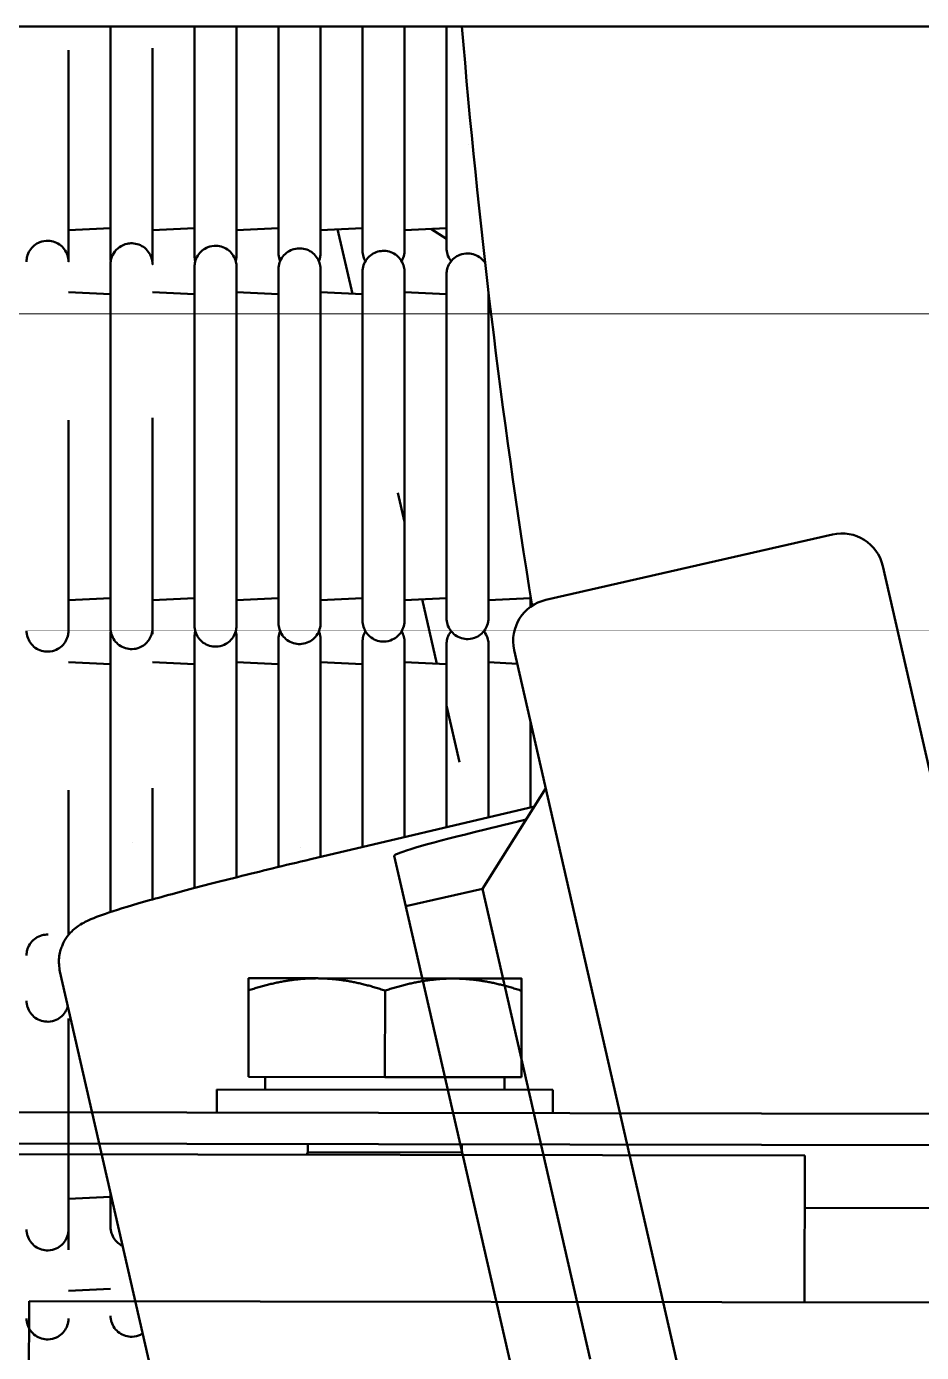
# Model space of a CAD drawing. Extents: x -3873 to 164127, y 7129 to 96529.
# Drawn here: x 50507.2 to 50549.8, y 61193.1 to 61256.3 of the extents above; entities that cross this region are included whole.
import ezdxf

# ---------------------------------------------------------------- set-up
doc = ezdxf.new("R2010")
doc.units = 0
doc.layers.get('0').update_dxf_attribs({"linetype": 'CONTINUOUS'})
doc.layers.add('LAYOUT Kromeka', color=1, linetype='CONTINUOUS', lineweight=5)
doc.layers.add('Visible (ISO)', color=7, linetype='CONTINUOUS', lineweight=50)

# ---------------------------------------------------------------- blocks, each defined once
blk = doc.blocks.new('KD43-180-CCW Feet Cutter & Unloader')
at = {"layer": 'Visible (ISO)', "color": 1}
for p, q in [((1507.161, 943.102), (1517.073, 899.72)), ((1499.525, 895.711), (1489.613, 939.093)), ((1538.706, 915.03), (1533.297, 938.707)), ((1516.891, 935.312), (1522.454, 910.963)), ((1513.455, 933.513), (1518.578, 911.091)), ((1536.299, 930.156), (1538.299, 930.253)), ((1538.299, 925.869), (1538.299, 928.293)), ((1536.299, 927.202), (1536.299, 925.566)), ((1538.299, 917.275), (1538.299, 927.322)), ((1536.299, 925.771), (1538.299, 925.869)), ((1538.299, 906.389), (1538.299, 913.292)), ((1518.578, 911.091), (1522.234, 911.926)), ((1536.299, 912.199), (1536.299, 904.303)), ((1534.299, 906.29), (1534.299, 911.597)), ((1518.578, 911.091), (1515.569, 906.301)), ((1522.785, 909.516), (1522.454, 910.963)), ((1530.299, 899.084), (1530.299, 910.541)), ((1532.299, 911.055), (1532.299, 904.267)), ((1528.299, 910.048), (1528.299, 907.703)), ((1526.767, 909.682), (1516.113, 907.166)), ((1526.299, 908.828), (1526.299, 909.572)), ((1526.299, 908.828), (1526.299, 906.435)), ((1527.259, 909.103), (1527.259, 909.103)), ((1535.259, 908.863), (1535.259, 908.863)), ((1516.505, 907.79), (1518.975, 908.395)), ((1518.299, 907.682), (1518.299, 904.648)), ((1528.299, 907.703), (1528.299, 907.56)), ((1528.299, 907.56), (1528.299, 899.204)), ((1526.299, 899.204), (1526.299, 906.435)), ((1522.299, 899.324), (1522.299, 905.502)), ((1524.299, 906.083), (1524.299, 899.324)), ((1520.299, 902.362), (1519.684, 905.055)), ((1516.299, 904.409), (1516.299, 903.107)), ((1518.299, 899.444), (1518.299, 904.648)), ((1532.299, 904.267), (1532.299, 899.084)), ((1536.299, 904.303), (1536.299, 898.964)), ((1528.299, 901.753), (1528.299, 900.35)), ((1516.926, 900.363), (1518.299, 900.296)), ((1520.299, 900.394), (1522.299, 900.296)), ((1521.457, 897.296), (1520.754, 900.372)), ((1524.299, 900.394), (1526.299, 900.296)), ((1528.299, 900.394), (1530.299, 900.296)), ((1532.299, 900.394), (1534.299, 900.296)), ((1536.299, 900.394), (1538.299, 900.296)), ((1530.299, 893.608), (1530.299, 898.55)), ((1532.299, 898.55), (1532.299, 886.63)), ((1534.299, 888.653), (1534.299, 898.67)), ((1536.299, 898.67), (1536.299, 886.665)), ((1538.299, 888.751), (1538.299, 898.79)), ((1518.299, 892.978), (1518.299, 898.19)), ((1520.299, 898.19), (1520.299, 892.417)), ((1522.299, 892.124), (1522.299, 898.31)), ((1524.299, 898.31), (1524.299, 891.543)), ((1526.299, 891.19), (1526.299, 898.43)), ((1528.299, 898.43), (1528.299, 890.065)), ((1515.569, 897.325), (1501.92, 894.207)), ((1516.299, 897.657), (1516.299, 897.138)), ((1516.299, 897.24), (1518.299, 897.337)), ((1520.299, 897.24), (1522.299, 897.337)), ((1524.299, 897.24), (1526.299, 897.337)), ((1528.299, 897.24), (1530.299, 897.337)), ((1532.299, 897.24), (1534.299, 897.337)), ((1536.299, 897.24), (1538.299, 897.337)), ((1522.617, 892.216), (1522.299, 893.609)), ((1530.299, 881.45), (1530.299, 893.608)), ((1518.299, 892.978), (1518.299, 887.011)), ((1522.299, 892.124), (1522.299, 892.623)), ((1526.299, 891.19), (1526.299, 888.798)), ((1528.299, 890.065), (1528.299, 889.922)), ((1528.299, 889.922), (1528.299, 881.57)), ((1524.299, 888.445), (1524.299, 881.69)), ((1526.299, 881.57), (1526.299, 888.798)), ((1522.299, 881.69), (1522.299, 887.864)), ((1518.299, 882.647), (1518.299, 887.011)), ((1532.299, 886.63), (1532.299, 881.45)), ((1536.299, 886.665), (1536.299, 881.33)), ((1528.299, 884.115), (1528.299, 882.715)), ((1520.299, 882.76), (1522.299, 882.663)), ((1524.299, 882.76), (1526.299, 882.663)), ((1525.485, 879.664), (1524.783, 882.737)), ((1528.299, 882.76), (1530.299, 882.663)), ((1532.299, 882.76), (1534.299, 882.663)), ((1536.299, 882.76), (1538.299, 882.663)), ((1518.297, 882.663), (1518.299, 882.663)), ((1530.299, 875.98), (1530.299, 880.916)), ((1532.299, 880.916), (1532.299, 870)), ((1534.299, 871.025), (1534.299, 881.036)), ((1536.299, 881.036), (1536.299, 870)), ((1538.299, 871.124), (1538.299, 881.156)), ((1520.299, 880.556), (1520.299, 874.789)), ((1522.299, 874.496), (1522.299, 880.676)), ((1524.299, 880.676), (1524.299, 873.915)), ((1526.299, 873.563), (1526.299, 880.796)), ((1528.299, 880.796), (1528.299, 872.438)), ((1520.299, 880.114), (1521.05, 879.643)), ((1520.299, 879.606), (1522.299, 879.704)), ((1524.299, 879.606), (1526.299, 879.704)), ((1528.299, 879.606), (1530.299, 879.704)), ((1532.299, 879.606), (1534.299, 879.704)), ((1536.299, 879.606), (1538.299, 879.704)), ((1530.299, 870), (1530.299, 875.98)), ((1519.262, 875.607), (1519.262, 875.607)), ((1522.299, 874.496), (1522.299, 874.995)), ((1526.299, 873.563), (1526.299, 871.17)), ((1528.299, 872.438), (1528.299, 872.295)), ((1528.299, 872.295), (1528.299, 870)), ((1524.299, 870.818), (1524.299, 870)), ((1526.299, 870), (1526.299, 871.17)), ((1522.299, 870), (1522.299, 870.237)), ((1185.799, 870), (1645.799, 870))]:
    blk.add_line(p, q, dxfattribs=at)
for centre, radius, start, end in [((1515.123, 899.275), 2, 282.87, 12.87), ((1155.799, 840), 365, 4.71456, 9.08058), ((1501.475, 896.156), 2, 192.87, 282.87)]:
    blk.add_arc(centre, radius, start, end, dxfattribs=at)
blk.add_ellipse((1516.935, 908.179), major_axis=(5.849, 1.336), ratio=0.043247, start_param=5.058743, end_param=6.283185, dxfattribs=at)
for points, knots in [([(1534.765, 932.282), (1534.802, 932.305), (1534.84, 932.326), (1535.001, 932.4), (1535.135, 932.432), (1535.268, 932.436)], [0.10033154, 0.10033154, 0.10033154, 0.10033154, 0.11342721, 0.11342721, 0.15325365, 0.15325365, 0.15325365, 0.15325365]), ([(1535.268, 932.436), (1535.375, 932.439), (1535.485, 932.425), (1535.692, 932.362), (1535.792, 932.313), (1535.968, 932.187), (1536.047, 932.109), (1536.174, 931.933), (1536.223, 931.833), (1536.271, 931.679), (1536.282, 931.626), (1536.293, 931.546), (1536.296, 931.519), (1536.298, 931.482), (1536.298, 931.471), (1536.299, 931.454), (1536.299, 931.446), (1536.299, 931.438), (1536.299, 931.438), (1536.299, 931.437), (1536.299, 931.437), (1536.299, 931.437), (1536.299, 931.437), (1536.299, 931.437)], [0, 0, 0, 0, 0.032341, 0.032341, 0.0648512, 0.0648512, 0.0973559, 0.0973559, 0.1298619, 0.1298619, 0.1459579, 0.1459579, 0.1540937, 0.1540937, 0.1571426, 0.1571426, 0.1594291, 0.1594291, 0.1595363, 0.1595363, 0.1595862, 0.1595862, 0.1596112, 0.1596112, 0.1596112, 0.1596112]), ([(1538.299, 931.562), (1538.299, 931.565), (1538.299, 931.568), (1538.299, 931.577), (1538.299, 931.584), (1538.301, 931.642), (1538.307, 931.695), (1538.336, 931.85), (1538.372, 931.951), (1538.474, 932.136), (1538.54, 932.221), (1538.695, 932.365), (1538.784, 932.425), (1539.001, 932.525), (1539.135, 932.557), (1539.268, 932.561)], [0, 0, 0, 0, 0.0008806, 0.0008806, 0.0028339, 0.0028339, 0.0185051, 0.0185051, 0.0501379, 0.0501379, 0.0817706, 0.0817706, 0.1134032, 0.1134032, 0.1532283, 0.1532283, 0.1532283, 0.1532283]), ([(1539.268, 932.561), (1539.375, 932.565), (1539.485, 932.55), (1539.692, 932.488), (1539.792, 932.439), (1539.968, 932.313), (1540.047, 932.234), (1540.174, 932.059), (1540.223, 931.959), (1540.269, 931.808), (1540.28, 931.76), (1540.295, 931.662), (1540.299, 931.612), (1540.299, 931.562)], [0, 0, 0, 0, 0.0323408, 0.0323408, 0.0648508, 0.0648508, 0.0973554, 0.0973554, 0.1298615, 0.1298615, 0.1445699, 0.1445699, 0.1596124, 0.1596124, 0.1596124, 0.1596124]), ([(1538.299, 927.322), (1538.299, 927.383), (1538.305, 927.446), (1538.336, 927.611), (1538.373, 927.713), (1538.475, 927.897), (1538.541, 927.982), (1538.696, 928.126), (1538.785, 928.186), (1539.002, 928.286), (1539.136, 928.317), (1539.269, 928.321)], [0, 0, 0, 0, 0.0186562, 0.0186562, 0.0502889, 0.0502889, 0.0819215, 0.0819215, 0.1135542, 0.1135542, 0.1533838, 0.1533838, 0.1533838, 0.1533838]), ([(1539.269, 928.321), (1539.377, 928.324), (1539.486, 928.31), (1539.693, 928.247), (1539.793, 928.198), (1539.969, 928.072), (1540.048, 927.993), (1540.174, 927.817), (1540.224, 927.717), (1540.271, 927.562), (1540.283, 927.51), (1540.294, 927.43), (1540.296, 927.403), (1540.298, 927.365), (1540.299, 927.355), (1540.299, 927.337), (1540.299, 927.33), (1540.299, 927.322), (1540.299, 927.322), (1540.299, 927.322), (1540.299, 927.322), (1540.299, 927.322)], [0, 0, 0, 0, 0.0323423, 0.0323423, 0.0648535, 0.0648535, 0.0973587, 0.0973587, 0.129864, 0.129864, 0.1459592, 0.1459592, 0.1540945, 0.1540945, 0.1571432, 0.1571432, 0.1594295, 0.1594295, 0.1594563, 0.1594563, 0.1594813, 0.1594813, 0.1594813, 0.1594813]), ([(1535.718, 928.11), (1535.775, 928.083), (1535.83, 928.051), (1535.969, 927.952), (1536.048, 927.873), (1536.174, 927.697), (1536.224, 927.597), (1536.271, 927.442), (1536.283, 927.39), (1536.294, 927.31), (1536.296, 927.282), (1536.298, 927.245), (1536.299, 927.235), (1536.299, 927.217), (1536.299, 927.21), (1536.299, 927.202), (1536.299, 927.202), (1536.299, 927.202), (1536.299, 927.202), (1536.299, 927.202)], [0.0460232, 0.0460232, 0.0460232, 0.0460232, 0.0648539, 0.0648539, 0.0973591, 0.0973591, 0.1298644, 0.1298644, 0.1459594, 0.1459594, 0.1540946, 0.1540946, 0.1571432, 0.1571432, 0.1594296, 0.1594296, 0.1594564, 0.1594564, 0.1594813, 0.1594813, 0.1594813, 0.1594813]), ([(1538.331, 916.673), (1538.352, 916.755), (1538.383, 916.834), (1538.475, 916.999), (1538.541, 917.084), (1538.696, 917.228), (1538.785, 917.288), (1539.002, 917.387), (1539.136, 917.419), (1539.269, 917.423)], [0.0252212, 0.0252212, 0.0252212, 0.0252212, 0.0502889, 0.0502889, 0.0819215, 0.0819215, 0.1135542, 0.1135542, 0.1533838, 0.1533838, 0.1533838, 0.1533838]), ([(1539.269, 917.423), (1539.377, 917.426), (1539.486, 917.412), (1539.693, 917.349), (1539.793, 917.3), (1539.969, 917.173), (1540.048, 917.095), (1540.174, 916.919), (1540.224, 916.819), (1540.271, 916.664), (1540.283, 916.611), (1540.294, 916.531), (1540.296, 916.504), (1540.298, 916.467), (1540.299, 916.457), (1540.299, 916.439), (1540.299, 916.432), (1540.299, 916.424), (1540.299, 916.424), (1540.299, 916.424), (1540.299, 916.424), (1540.299, 916.423)], [0, 0, 0, 0, 0.0323423, 0.0323423, 0.0648535, 0.0648535, 0.0973587, 0.0973587, 0.129864, 0.129864, 0.1459592, 0.1459592, 0.1540945, 0.1540945, 0.1571432, 0.1571432, 0.1594295, 0.1594295, 0.1594563, 0.1594563, 0.1594813, 0.1594813, 0.1594813, 0.1594813]), ([(1538.706, 915.03), (1538.756, 914.812), (1538.767, 914.586), (1538.726, 914.163), (1538.671, 913.972), (1538.53, 913.622), (1538.44, 913.481), (1538.257, 913.231), (1538.167, 913.14), (1537.985, 912.971), (1537.901, 912.91), (1537.696, 912.769), (1537.597, 912.716), (1537.134, 912.48), (1536.818, 912.372), (1535.859, 912.052), (1535.216, 911.857), (1533.677, 911.421), (1532.784, 911.18), (1530.81, 910.667), (1529.729, 910.396), (1527.999, 909.975), (1527.387, 909.829), (1526.767, 909.682)], [-1.570796, -1.570796, -1.570796, -1.570796, -1.556434, -1.556434, -1.540645, -1.540645, -1.520855, -1.520855, -1.495806, -1.495806, -1.462189, -1.462189, -1.400907, -1.400907, -1.157078, -1.157078, -0.876231, -0.876231, -0.595385, -0.595385, -0.314539, -0.314539, -0.166564, -0.166564, -0.166564, -0.166564]), ([(1540.299, 914.27), (1540.299, 914.243), (1540.298, 914.217), (1540.289, 914.11), (1540.273, 914.03), (1540.213, 913.85), (1540.161, 913.751), (1540.029, 913.578), (1539.948, 913.502), (1539.768, 913.38), (1539.667, 913.334), (1539.467, 913.279), (1539.367, 913.267), (1539.268, 913.271)], [0, 0, 0, 0, 0.0079932, 0.0079932, 0.0321193, 0.0321193, 0.064891, 0.064891, 0.0973886, 0.0973886, 0.1298948, 0.1298948, 0.1596073, 0.1596073, 0.1596073, 0.1596073]), ([(1522.299, 905.502), (1522.299, 905.884), (1522.299, 906.275), (1522.299, 906.806), (1522.299, 906.943), (1522.299, 907.263), (1522.299, 907.447), (1522.299, 907.815), (1522.299, 907.999), (1522.299, 908.318), (1522.299, 908.454), (1522.299, 908.602), (1522.299, 908.615), (1522.299, 908.627)], [0, 0, 0, 0, 0.1198062, 0.1198062, 0.1608867, 0.1608867, 0.2161576, 0.2161576, 0.2712804, 0.2712804, 0.3122466, 0.3122466, 0.3160519, 0.3160519, 0.3160519, 0.3160519]), ([(1524.299, 906.083), (1524.299, 906.27), (1524.299, 906.46), (1524.299, 906.845), (1524.299, 907.04), (1524.299, 907.368), (1524.299, 907.499), (1524.299, 907.763), (1524.299, 907.895), (1524.299, 908.223), (1524.299, 908.418), (1524.299, 908.776), (1524.299, 908.938), (1524.299, 909.099)], [-0.3121889, -0.3121889, -0.3121889, -0.3121889, -0.2545262, -0.2545262, -0.1956662, -0.1956662, -0.1560944, -0.1560944, -0.1165096, -0.1165096, -0.0576397, -0.0576397, -0.0082525, -0.0082525, -0.0082525, -0.0082525]), ([(1520.299, 905.209), (1520.299, 905.639), (1520.299, 906.083), (1520.299, 906.689), (1520.299, 906.844), (1520.299, 907.21), (1520.299, 907.42), (1520.299, 907.806), (1520.299, 907.981), (1520.299, 908.155)], [-0.4942934, -0.4942934, -0.4942934, -0.4942934, -0.3573003, -0.3573003, -0.3104144, -0.3104144, -0.2471486, -0.2471486, -0.1947494, -0.1947494, -0.1947494, -0.1947494]), ([(1516.299, 904.409), (1516.299, 904.621), (1516.299, 904.838), (1516.299, 905.284), (1516.299, 905.512), (1516.299, 906.22), (1516.299, 906.707), (1516.299, 907.203), (1516.299, 907.206), (1516.299, 907.21)], [-0.6682122, -0.6682122, -0.6682122, -0.6682122, -0.5972234, -0.5972234, -0.5252138, -0.5252138, -0.3773609, -0.3773609, -0.376243, -0.376243, -0.376243, -0.376243]), ([(1520.299, 905.209), (1520.299, 904.814), (1520.299, 904.428), (1520.299, 904.049), (1520.299, 904.046), (1520.299, 904.043), (1520.299, 904.039), (1520.299, 903.848), (1520.299, 903.659), (1520.299, 903.474), (1520.299, 903.293), (1520.299, 903.117), (1520.299, 902.946), (1520.299, 902.942), (1520.299, 902.939), (1520.299, 902.935), (1520.299, 902.587), (1520.299, 902.259), (1520.299, 901.95), (1520.299, 901.794), (1520.299, 901.642), (1520.299, 901.497), (1520.299, 901.353), (1520.299, 901.215), (1520.299, 901.085), (1520.299, 900.824), (1520.299, 900.591), (1520.299, 900.386), (1520.299, 900.283), (1520.299, 900.188), (1520.299, 900.102), (1520.299, 900.015), (1520.299, 899.937), (1520.299, 899.868), (1520.299, 899.729), (1520.299, 899.624), (1520.299, 899.552), (1520.299, 899.516), (1520.299, 899.489), (1520.299, 899.471), (1520.299, 899.453), (1520.299, 899.444), (1520.299, 899.444), (1520.299, 899.444), (1520.299, 899.444), (1520.299, 899.444)], [0.001172586, 0.001172586, 0.001172586, 0.001172586, 0.00238655, 0.00238655, 0.00238655, 0.002397647, 0.002397647, 0.002397647, 0.003010178, 0.003010178, 0.003010178, 0.003609239, 0.003609239, 0.003609239, 0.003622708, 0.003622708, 0.003622708, 0.004840144, 0.004840144, 0.004840144, 0.005454239, 0.005454239, 0.005454239, 0.006065275, 0.006065275, 0.006065275, 0.007288308, 0.007288308, 0.007288308, 0.007901196, 0.007901196, 0.007901196, 0.008514166, 0.008514166, 0.008514166, 0.009740106, 0.009740106, 0.009740106, 0.01035306, 0.01035306, 0.01035306, 0.010966045, 0.010966045, 0.010966045, 0.010971768, 0.010971768, 0.010971768, 0.010971768]), ([(1538.299, 898.79), (1538.299, 898.852), (1538.305, 898.915), (1538.336, 899.079), (1538.373, 899.181), (1538.475, 899.366), (1538.541, 899.451), (1538.696, 899.594), (1538.785, 899.654), (1539.002, 899.754), (1539.136, 899.785), (1539.269, 899.789)], [0, 0, 0, 0, 0.0186562, 0.0186562, 0.0502889, 0.0502889, 0.0819215, 0.0819215, 0.1135542, 0.1135542, 0.1533838, 0.1533838, 0.1533838, 0.1533838]), ([(1539.269, 899.789), (1539.377, 899.793), (1539.486, 899.778), (1539.693, 899.715), (1539.793, 899.666), (1539.969, 899.54), (1540.048, 899.461), (1540.174, 899.285), (1540.224, 899.186), (1540.271, 899.031), (1540.283, 898.978), (1540.294, 898.898), (1540.296, 898.871), (1540.298, 898.834), (1540.299, 898.823), (1540.299, 898.806), (1540.299, 898.798), (1540.299, 898.79), (1540.299, 898.79), (1540.299, 898.79), (1540.299, 898.79), (1540.299, 898.79)], [0, 0, 0, 0, 0.0323423, 0.0323423, 0.0648535, 0.0648535, 0.0973587, 0.0973587, 0.129864, 0.129864, 0.1459592, 0.1459592, 0.1540945, 0.1540945, 0.1571432, 0.1571432, 0.1594295, 0.1594295, 0.1594563, 0.1594563, 0.1594813, 0.1594813, 0.1594813, 0.1594813]), ([(1518.52, 898.817), (1518.496, 898.847), (1518.474, 898.878), (1518.395, 899.002), (1518.352, 899.104), (1518.318, 899.248), (1518.311, 899.286), (1518.301, 899.364), (1518.299, 899.404), (1518.299, 899.444)], [0.08592024, 0.08592024, 0.08592024, 0.08592024, 0.09736149, 0.09736149, 0.12986686, 0.12986686, 0.14159452, 0.14159452, 0.15348912, 0.15348912, 0.15348912, 0.15348912]), ([(1518.299, 898.19), (1518.299, 898.252), (1518.305, 898.314), (1518.336, 898.479), (1518.373, 898.581), (1518.475, 898.766), (1518.541, 898.851), (1518.696, 898.994), (1518.785, 899.054), (1519.002, 899.154), (1519.136, 899.185), (1519.269, 899.189)], [0, 0, 0, 0, 0.0186571, 0.0186571, 0.0502898, 0.0502898, 0.0819224, 0.0819224, 0.1135551, 0.1135551, 0.1533847, 0.1533847, 0.1533847, 0.1533847]), ([(1519.269, 899.189), (1519.377, 899.193), (1519.486, 899.178), (1519.693, 899.115), (1519.793, 899.066), (1519.969, 898.94), (1520.048, 898.861), (1520.174, 898.685), (1520.224, 898.586), (1520.27, 898.435), (1520.281, 898.387), (1520.295, 898.29), (1520.299, 898.24), (1520.299, 898.19)], [0, 0, 0, 0, 0.0323423, 0.0323423, 0.0648535, 0.0648535, 0.0973587, 0.0973587, 0.129864, 0.129864, 0.1445047, 0.1445047, 0.1594748, 0.1594748, 0.1594748, 0.1594748]), ([(1520.299, 899.444), (1520.299, 899.444), (1520.299, 899.444), (1520.299, 899.443), (1520.299, 899.443), (1520.299, 899.442), (1520.299, 899.441), (1520.299, 899.437), (1520.299, 899.434), (1520.299, 899.406), (1520.297, 899.38), (1520.29, 899.302), (1520.281, 899.25), (1520.243, 899.097), (1520.2, 898.998), (1520.124, 898.877), (1520.102, 898.846), (1520.078, 898.817)], [0, 0, 0, 0, 0.00001222, 0.00001222, 0.00006789, 0.00006789, 0.00041768, 0.00041768, 0.00116799, 0.00116799, 0.00898623, 0.00898623, 0.02465751, 0.02465751, 0.05629019, 0.05629019, 0.06756576, 0.06756576, 0.06756576, 0.06756576]), ([(1522.437, 898.817), (1522.387, 898.901), (1522.35, 898.994), (1522.318, 899.128), (1522.311, 899.166), (1522.301, 899.244), (1522.299, 899.284), (1522.299, 899.324)], [0.10048232, 0.10048232, 0.10048232, 0.10048232, 0.12986686, 0.12986686, 0.14159452, 0.14159452, 0.15348912, 0.15348912, 0.15348912, 0.15348912]), ([(1522.299, 898.31), (1522.299, 898.31), (1522.299, 898.31), (1522.299, 898.311), (1522.299, 898.312), (1522.299, 898.315), (1522.299, 898.318), (1522.299, 898.327), (1522.299, 898.333), (1522.301, 898.392), (1522.307, 898.444), (1522.336, 898.599), (1522.373, 898.701), (1522.475, 898.886), (1522.541, 898.971), (1522.696, 899.114), (1522.785, 899.174), (1523.002, 899.274), (1523.136, 899.305), (1523.269, 899.309)], [0, 0, 0, 0, 0.0000161, 0.0000161, 0.0003083, 0.0003083, 0.0010295, 0.0010295, 0.0029827, 0.0029827, 0.018654, 0.018654, 0.0502867, 0.0502867, 0.0819194, 0.0819194, 0.113552, 0.113552, 0.1533816, 0.1533816, 0.1533816, 0.1533816]), ([(1523.269, 899.309), (1523.377, 899.313), (1523.486, 899.298), (1523.693, 899.235), (1523.793, 899.186), (1523.969, 899.06), (1524.048, 898.981), (1524.174, 898.805), (1524.224, 898.706), (1524.27, 898.555), (1524.281, 898.507), (1524.295, 898.41), (1524.299, 898.36), (1524.299, 898.31)], [0, 0, 0, 0, 0.0323423, 0.0323423, 0.0648535, 0.0648535, 0.0973587, 0.0973587, 0.129864, 0.129864, 0.1445047, 0.1445047, 0.1594748, 0.1594748, 0.1594748, 0.1594748]), ([(1524.299, 899.324), (1524.299, 899.24), (1524.288, 899.155), (1524.244, 898.985), (1524.208, 898.897), (1524.161, 898.817)], [0, 0, 0, 0, 0.02513568, 0.02513568, 0.05296092, 0.05296092, 0.05296092, 0.05296092]), ([(1526.299, 898.43), (1526.299, 898.447), (1526.299, 898.465), (1526.303, 898.534), (1526.31, 898.586), (1526.344, 898.745), (1526.385, 898.85), (1526.497, 899.037), (1526.569, 899.122), (1526.734, 899.262), (1526.83, 899.319), (1527.037, 899.402), (1527.154, 899.426), (1527.269, 899.429)], [0, 0, 0, 0, 0.0052165, 0.0052165, 0.0209002, 0.0209002, 0.0538556, 0.0538556, 0.0863445, 0.0863445, 0.1188505, 0.1188505, 0.1534479, 0.1534479, 0.1534479, 0.1534479]), ([(1526.377, 898.817), (1526.356, 898.866), (1526.339, 898.918), (1526.314, 899.022), (1526.306, 899.075), (1526.301, 899.142), (1526.3, 899.156), (1526.299, 899.179), (1526.299, 899.189), (1526.299, 899.201), (1526.299, 899.202), (1526.299, 899.203), (1526.299, 899.203), (1526.299, 899.203), (1526.299, 899.204), (1526.299, 899.204)], [0.11384201, 0.11384201, 0.11384201, 0.11384201, 0.12986686, 0.12986686, 0.14596199, 0.14596199, 0.15002722, 0.15002722, 0.15307589, 0.15307589, 0.15336167, 0.15336167, 0.15346147, 0.15346147, 0.15347394, 0.15347394, 0.15347394, 0.15347394]), ([(1527.269, 899.429), (1527.377, 899.433), (1527.486, 899.418), (1527.693, 899.355), (1527.793, 899.306), (1527.969, 899.18), (1528.048, 899.101), (1528.174, 898.925), (1528.224, 898.826), (1528.27, 898.675), (1528.281, 898.627), (1528.295, 898.53), (1528.299, 898.48), (1528.299, 898.43)], [0, 0, 0, 0, 0.0323423, 0.0323423, 0.0648535, 0.0648535, 0.0973587, 0.0973587, 0.129864, 0.129864, 0.1445047, 0.1445047, 0.1594747, 0.1594747, 0.1594747, 0.1594747]), ([(1528.299, 899.204), (1528.299, 899.096), (1528.281, 898.987), (1528.239, 898.862), (1528.231, 898.839), (1528.221, 898.817)], [0, 0, 0, 0, 0.03223009, 0.03223009, 0.0395725, 0.0395725, 0.0395725, 0.0395725]), ([(1530.299, 898.55), (1530.299, 898.612), (1530.305, 898.675), (1530.336, 898.839), (1530.373, 898.941), (1530.475, 899.126), (1530.541, 899.211), (1530.696, 899.354), (1530.785, 899.414), (1531.002, 899.514), (1531.136, 899.545), (1531.269, 899.549)], [0, 0, 0, 0, 0.0186559, 0.0186559, 0.0502886, 0.0502886, 0.0819213, 0.0819213, 0.113554, 0.113554, 0.1533835, 0.1533835, 0.1533835, 0.1533835]), ([(1531.269, 899.549), (1531.377, 899.553), (1531.486, 899.538), (1531.693, 899.475), (1531.793, 899.426), (1531.969, 899.3), (1532.048, 899.221), (1532.174, 899.045), (1532.224, 898.946), (1532.284, 898.748), (1532.299, 898.648), (1532.299, 898.55)], [0, 0, 0, 0, 0.0323426, 0.0323426, 0.0648542, 0.0648542, 0.0973595, 0.0973595, 0.1298647, 0.1298647, 0.1593918, 0.1593918, 0.1593918, 0.1593918]), ([(1534.299, 898.67), (1534.299, 898.67), (1534.299, 898.67), (1534.299, 898.67), (1534.299, 898.671), (1534.299, 898.671), (1534.299, 898.672), (1534.299, 898.673), (1534.299, 898.675), (1534.299, 898.679), (1534.299, 898.682), (1534.299, 898.691), (1534.299, 898.697), (1534.303, 898.798), (1534.32, 898.894), (1534.38, 899.075), (1534.423, 899.161), (1534.532, 899.318), (1534.598, 899.389), (1534.746, 899.509), (1534.83, 899.558), (1535.028, 899.64), (1535.149, 899.666), (1535.269, 899.669)], [0, 0, 0, 0, 0.0000378, 0.0000378, 0.0000905, 0.0000905, 0.000201, 0.000201, 0.000643, 0.000643, 0.001527, 0.001527, 0.003295, 0.003295, 0.0318639, 0.0318639, 0.0604328, 0.0604328, 0.0890017, 0.0890017, 0.1175706, 0.1175706, 0.1534913, 0.1534913, 0.1534913, 0.1534913]), ([(1535.269, 899.669), (1535.377, 899.673), (1535.486, 899.658), (1535.693, 899.595), (1535.793, 899.546), (1535.969, 899.42), (1536.048, 899.341), (1536.174, 899.165), (1536.224, 899.066), (1536.271, 898.911), (1536.283, 898.858), (1536.294, 898.778), (1536.296, 898.751), (1536.298, 898.714), (1536.299, 898.703), (1536.299, 898.686), (1536.299, 898.678), (1536.299, 898.67), (1536.299, 898.67), (1536.299, 898.67), (1536.299, 898.67), (1536.299, 898.67)], [0, 0, 0, 0, 0.0323424, 0.0323424, 0.0648539, 0.0648539, 0.0973591, 0.0973591, 0.1298644, 0.1298644, 0.1459594, 0.1459594, 0.1540946, 0.1540946, 0.1571432, 0.1571432, 0.1594296, 0.1594296, 0.1594564, 0.1594564, 0.1594813, 0.1594813, 0.1594813, 0.1594813]), ([(1530.335, 898.817), (1530.332, 898.828), (1530.329, 898.839), (1530.308, 898.926), (1530.299, 899.005), (1530.299, 899.084)], [0.12648171, 0.12648171, 0.12648171, 0.12648171, 0.12986787, 0.12986787, 0.15344468, 0.15344468, 0.15344468, 0.15344468]), ([(1532.299, 899.084), (1532.299, 899.042), (1532.296, 899.001), (1532.286, 898.919), (1532.279, 898.879), (1532.267, 898.832), (1532.265, 898.824), (1532.263, 898.817)], [0, 0, 0, 0, 0.01242883, 0.01242883, 0.02466752, 0.02466752, 0.02700082, 0.02700082, 0.02700082, 0.02700082]), ([(1534.31, 898.817), (1534.306, 898.841), (1534.304, 898.864), (1534.301, 898.902), (1534.3, 898.916), (1534.299, 898.939), (1534.299, 898.949), (1534.299, 898.961), (1534.299, 898.961), (1534.299, 898.963), (1534.299, 898.963), (1534.299, 898.963), (1534.299, 898.964), (1534.299, 898.964)], [0.13873606, 0.13873606, 0.13873606, 0.13873606, 0.14596211, 0.14596211, 0.1500273, 0.1500273, 0.15307593, 0.15307593, 0.1533617, 0.1533617, 0.1534615, 0.1534615, 0.15347398, 0.15347398, 0.15347398, 0.15347398]), ([(1538.299, 898.817), (1538.299, 898.824), (1538.299, 898.832), (1538.299, 898.841), (1538.299, 898.841), (1538.299, 898.843), (1538.299, 898.843), (1538.299, 898.843), (1538.299, 898.844), (1538.299, 898.844)], [0.150786793, 0.150786793, 0.150786793, 0.150786793, 0.153075931, 0.153075931, 0.153361708, 0.153361708, 0.153461509, 0.153461509, 0.153473984, 0.153473984, 0.153473984, 0.153473984]), ([(1540.299, 898.844), (1540.299, 898.843), (1540.299, 898.843), (1540.299, 898.843), (1540.299, 898.843), (1540.299, 898.843), (1540.299, 898.842), (1540.299, 898.841), (1540.299, 898.84), (1540.299, 898.837), (1540.299, 898.834), (1540.299, 898.827), (1540.299, 898.822), (1540.299, 898.817)], [0, 0, 0, 0, 0.000017719, 0.000017719, 0.000047825, 0.000047825, 0.00017073, 0.00017073, 0.000414871, 0.000414871, 0.001165196, 0.001165196, 0.002675881, 0.002675881, 0.002675881, 0.002675881]), ([(1520.299, 887.572), (1520.299, 888.002), (1520.299, 888.446), (1520.299, 889.051), (1520.299, 889.207), (1520.299, 889.572), (1520.299, 889.783), (1520.299, 890.206), (1520.299, 890.418), (1520.299, 890.786), (1520.299, 890.942), (1520.299, 891.546), (1520.299, 891.988), (1520.299, 892.417)], [-0.4942934, -0.4942934, -0.4942934, -0.4942934, -0.3573003, -0.3573003, -0.3104144, -0.3104144, -0.2471486, -0.2471486, -0.183557, -0.183557, -0.1364232, -0.1364232, 0, 0, 0, 0]), ([(1522.299, 887.864), (1522.299, 888.247), (1522.299, 888.637), (1522.299, 889.169), (1522.299, 889.305), (1522.299, 889.626), (1522.299, 889.81), (1522.299, 890.178), (1522.299, 890.361), (1522.299, 890.681), (1522.299, 890.817), (1522.299, 891.349), (1522.299, 891.741), (1522.299, 892.124)], [0, 0, 0, 0, 0.1198062, 0.1198062, 0.1608867, 0.1608867, 0.2161576, 0.2161576, 0.2712804, 0.2712804, 0.3122466, 0.3122466, 0.432317, 0.432317, 0.432317, 0.432317]), ([(1524.299, 888.445), (1524.299, 888.633), (1524.299, 888.822), (1524.299, 889.207), (1524.299, 889.403), (1524.299, 889.73), (1524.299, 889.862), (1524.299, 890.126), (1524.299, 890.258), (1524.299, 890.586), (1524.299, 890.781), (1524.299, 891.166), (1524.299, 891.355), (1524.299, 891.543)], [-0.3121889, -0.3121889, -0.3121889, -0.3121889, -0.2545262, -0.2545262, -0.1956662, -0.1956662, -0.1560944, -0.1560944, -0.1165096, -0.1165096, -0.0576397, -0.0576397, 0, 0, 0, 0]), ([(1520.299, 887.572), (1520.299, 887.177), (1520.299, 886.791), (1520.299, 886.413), (1520.299, 886.409), (1520.299, 886.406), (1520.299, 886.402), (1520.299, 886.211), (1520.299, 886.022), (1520.299, 885.837), (1520.299, 885.656), (1520.299, 885.481), (1520.299, 885.31), (1520.299, 885.306), (1520.299, 885.302), (1520.299, 885.298), (1520.299, 884.951), (1520.299, 884.623), (1520.299, 884.314), (1520.299, 884.158), (1520.299, 884.006), (1520.299, 883.861), (1520.299, 883.717), (1520.299, 883.579), (1520.299, 883.449), (1520.299, 883.188), (1520.299, 882.955), (1520.299, 882.751), (1520.299, 882.648), (1520.299, 882.553), (1520.299, 882.467), (1520.299, 882.38), (1520.299, 882.302), (1520.299, 882.233), (1520.299, 882.094), (1520.299, 881.989), (1520.299, 881.918), (1520.299, 881.882), (1520.299, 881.855), (1520.299, 881.837), (1520.299, 881.819), (1520.299, 881.81), (1520.299, 881.81), (1520.299, 881.81), (1520.299, 881.81), (1520.299, 881.81)], [0.001172586, 0.001172586, 0.001172586, 0.001172586, 0.00238655, 0.00238655, 0.00238655, 0.002397647, 0.002397647, 0.002397647, 0.003010178, 0.003010178, 0.003010178, 0.003609239, 0.003609239, 0.003609239, 0.003622708, 0.003622708, 0.003622708, 0.004840144, 0.004840144, 0.004840144, 0.005454239, 0.005454239, 0.005454239, 0.006065275, 0.006065275, 0.006065275, 0.007288308, 0.007288308, 0.007288308, 0.007901196, 0.007901196, 0.007901196, 0.008514166, 0.008514166, 0.008514166, 0.009740106, 0.009740106, 0.009740106, 0.01035306, 0.01035306, 0.01035306, 0.010966045, 0.010966045, 0.010966045, 0.010968121, 0.010968121, 0.010968121, 0.010968121]), ([(1520.299, 881.81), (1520.299, 881.81), (1520.299, 881.81), (1520.299, 881.81), (1520.299, 881.81), (1520.299, 881.808), (1520.299, 881.807), (1520.299, 881.803), (1520.299, 881.801), (1520.299, 881.772), (1520.297, 881.746), (1520.29, 881.668), (1520.281, 881.616), (1520.243, 881.464), (1520.2, 881.364), (1520.087, 881.186), (1520.016, 881.105), (1519.853, 880.971), (1519.76, 880.916), (1519.538, 880.83), (1519.402, 880.807), (1519.269, 880.811)], [0, 0, 0, 0, 0.0000137, 0.0000137, 0.0000652, 0.0000652, 0.000415, 0.000415, 0.0011651, 0.0011651, 0.0089834, 0.0089834, 0.0246547, 0.0246547, 0.0562873, 0.0562873, 0.08792, 0.08792, 0.1195527, 0.1195527, 0.1593823, 0.1593823, 0.1593823, 0.1593823]), ([(1523.269, 880.691), (1523.161, 880.694), (1523.053, 880.715), (1522.85, 880.79), (1522.753, 880.845), (1522.585, 880.982), (1522.511, 881.065), (1522.395, 881.248), (1522.352, 881.351), (1522.318, 881.494), (1522.311, 881.533), (1522.301, 881.611), (1522.299, 881.651), (1522.299, 881.69)], [0, 0, 0, 0, 0.0323452, 0.0323452, 0.0648563, 0.0648563, 0.0973615, 0.0973615, 0.1298669, 0.1298669, 0.1415945, 0.1415945, 0.1534891, 0.1534891, 0.1534891, 0.1534891]), ([(1524.299, 881.69), (1524.299, 881.583), (1524.281, 881.475), (1524.213, 881.27), (1524.161, 881.172), (1524.03, 880.999), (1523.949, 880.923), (1523.77, 880.801), (1523.669, 880.755), (1523.469, 880.7), (1523.368, 880.688), (1523.269, 880.691)], [0, 0, 0, 0, 0.0321094, 0.0321094, 0.0646285, 0.0646285, 0.0971333, 0.0971333, 0.1296387, 0.1296387, 0.1593936, 0.1593936, 0.1593936, 0.1593936]), ([(1527.269, 880.571), (1527.161, 880.574), (1527.053, 880.595), (1526.85, 880.67), (1526.753, 880.725), (1526.585, 880.862), (1526.511, 880.945), (1526.395, 881.128), (1526.352, 881.231), (1526.314, 881.388), (1526.306, 881.441), (1526.301, 881.508), (1526.3, 881.522), (1526.299, 881.546), (1526.299, 881.556), (1526.299, 881.567), (1526.299, 881.568), (1526.299, 881.569), (1526.299, 881.57), (1526.299, 881.57), (1526.299, 881.57), (1526.299, 881.57)], [0, 0, 0, 0, 0.0323452, 0.0323452, 0.0648563, 0.0648563, 0.0973615, 0.0973615, 0.1298669, 0.1298669, 0.145962, 0.145962, 0.1500272, 0.1500272, 0.1530759, 0.1530759, 0.1533617, 0.1533617, 0.1534615, 0.1534615, 0.1534739, 0.1534739, 0.1534739, 0.1534739]), ([(1528.299, 881.57), (1528.299, 881.516), (1528.295, 881.462), (1528.268, 881.302), (1528.233, 881.197), (1528.131, 881.005), (1528.064, 880.917), (1527.906, 880.768), (1527.814, 880.706), (1527.617, 880.616), (1527.51, 880.587), (1527.358, 880.571), (1527.313, 880.569), (1527.269, 880.571)], [0, 0, 0, 0, 0.0161864, 0.0161864, 0.0486611, 0.0486611, 0.0811676, 0.0811676, 0.1136729, 0.1136729, 0.1461783, 0.1461783, 0.1594723, 0.1594723, 0.1594723, 0.1594723]), ([(1519.269, 880.811), (1519.161, 880.814), (1519.053, 880.835), (1518.85, 880.91), (1518.753, 880.965), (1518.587, 881.1), (1518.516, 881.18), (1518.459, 881.268)], [0, 0, 0, 0, 0.03234518, 0.03234518, 0.06485633, 0.06485633, 0.09638606, 0.09638606, 0.09638606, 0.09638606]), ([(1520.078, 881.183), (1520.09, 881.169), (1520.101, 881.154), (1520.174, 881.052), (1520.224, 880.952), (1520.27, 880.802), (1520.281, 880.754), (1520.295, 880.656), (1520.299, 880.606), (1520.299, 880.556)], [0.09188918, 0.09188918, 0.09188918, 0.09188918, 0.09735867, 0.09735867, 0.12986404, 0.12986404, 0.14450471, 0.14450471, 0.15947478, 0.15947478, 0.15947478, 0.15947478]), ([(1522.299, 880.676), (1522.299, 880.676), (1522.299, 880.676), (1522.299, 880.677), (1522.299, 880.677), (1522.299, 880.678), (1522.299, 880.679), (1522.299, 880.682), (1522.299, 880.684), (1522.299, 880.693), (1522.299, 880.7), (1522.301, 880.758), (1522.307, 880.811), (1522.336, 880.966), (1522.373, 881.067), (1522.428, 881.168), (1522.432, 881.175), (1522.437, 881.183)], [0, 0, 0, 0, 0.00001358, 0.00001358, 0.00006882, 0.00006882, 0.00031296, 0.00031296, 0.00103416, 0.00103416, 0.00298737, 0.00298737, 0.01865865, 0.01865865, 0.05029134, 0.05029134, 0.05300052, 0.05300052, 0.05300052, 0.05300052]), ([(1524.161, 881.183), (1524.201, 881.116), (1524.233, 881.043), (1524.27, 880.922), (1524.281, 880.874), (1524.295, 880.776), (1524.299, 880.726), (1524.299, 880.676)], [0.10645247, 0.10645247, 0.10645247, 0.10645247, 0.12986404, 0.12986404, 0.1445047, 0.1445047, 0.15947477, 0.15947477, 0.15947477, 0.15947477]), ([(1526.299, 880.796), (1526.299, 880.817), (1526.3, 880.837), (1526.305, 880.919), (1526.314, 880.98), (1526.341, 881.088), (1526.357, 881.137), (1526.377, 881.183)], [0, 0, 0, 0, 0.00612068, 0.00612068, 0.02454372, 0.02454372, 0.03963816, 0.03963816, 0.03963816, 0.03963816]), ([(1528.221, 881.183), (1528.234, 881.152), (1528.246, 881.12), (1528.27, 881.042), (1528.281, 880.994), (1528.295, 880.896), (1528.299, 880.846), (1528.299, 880.796)], [0.1198052, 0.1198052, 0.1198052, 0.1198052, 0.12986405, 0.12986405, 0.14450469, 0.14450469, 0.15947475, 0.15947475, 0.15947475, 0.15947475]), ([(1531.269, 880.451), (1531.161, 880.454), (1531.053, 880.475), (1530.85, 880.55), (1530.753, 880.605), (1530.585, 880.742), (1530.511, 880.825), (1530.395, 881.008), (1530.352, 881.111), (1530.308, 881.292), (1530.299, 881.372), (1530.299, 881.45)], [0, 0, 0, 0, 0.0323459, 0.0323459, 0.0648578, 0.0648578, 0.0973631, 0.0973631, 0.1298679, 0.1298679, 0.1534447, 0.1534447, 0.1534447, 0.1534447]), ([(1530.299, 880.916), (1530.299, 880.978), (1530.305, 881.041), (1530.322, 881.129), (1530.328, 881.156), (1530.335, 881.183)], [0, 0, 0, 0, 0.01865588, 0.01865588, 0.02696139, 0.02696139, 0.02696139, 0.02696139]), ([(1532.299, 881.45), (1532.299, 881.409), (1532.296, 881.367), (1532.286, 881.286), (1532.279, 881.245), (1532.243, 881.104), (1532.2, 881.004), (1532.087, 880.826), (1532.016, 880.745), (1531.853, 880.611), (1531.76, 880.556), (1531.538, 880.47), (1531.402, 880.447), (1531.269, 880.451)], [0, 0, 0, 0, 0.0124288, 0.0124288, 0.0246675, 0.0246675, 0.0563002, 0.0563002, 0.0879329, 0.0879329, 0.1195656, 0.1195656, 0.1593952, 0.1593952, 0.1593952, 0.1593952]), ([(1535.269, 880.331), (1535.161, 880.334), (1535.053, 880.355), (1534.85, 880.43), (1534.753, 880.485), (1534.585, 880.622), (1534.511, 880.705), (1534.395, 880.888), (1534.352, 880.991), (1534.314, 881.148), (1534.306, 881.201), (1534.301, 881.268), (1534.3, 881.282), (1534.299, 881.306), (1534.299, 881.316), (1534.299, 881.327), (1534.299, 881.328), (1534.299, 881.329), (1534.299, 881.33), (1534.299, 881.33), (1534.299, 881.33), (1534.299, 881.33)], [0, 0, 0, 0, 0.0323454, 0.0323454, 0.0648567, 0.0648567, 0.0973619, 0.0973619, 0.1298671, 0.1298671, 0.1459621, 0.1459621, 0.1500273, 0.1500273, 0.1530759, 0.1530759, 0.1533617, 0.1533617, 0.1534615, 0.1534615, 0.153474, 0.153474, 0.153474, 0.153474]), ([(1534.299, 881.036), (1534.299, 881.037), (1534.299, 881.037), (1534.299, 881.037), (1534.299, 881.038), (1534.299, 881.04), (1534.299, 881.042), (1534.299, 881.046), (1534.299, 881.049), (1534.299, 881.058), (1534.299, 881.064), (1534.301, 881.108), (1534.304, 881.145), (1534.31, 881.183)], [0, 0, 0, 0, 0.00001843, 0.00001843, 0.00022415, 0.00022415, 0.00066604, 0.00066604, 0.00154983, 0.00154983, 0.00331745, 0.00331745, 0.01467955, 0.01467955, 0.01467955, 0.01467955]), ([(1536.299, 881.33), (1536.299, 881.277), (1536.295, 881.224), (1536.265, 881.041), (1536.217, 880.912), (1536.077, 880.688), (1535.983, 880.589), (1535.767, 880.437), (1535.642, 880.381), (1535.433, 880.336), (1535.351, 880.328), (1535.269, 880.331)], [0, 0, 0, 0, 0.0159283, 0.0159283, 0.0555357, 0.0555357, 0.0951431, 0.0951431, 0.1347505, 0.1347505, 0.1592101, 0.1592101, 0.1592101, 0.1592101]), ([(1536.288, 881.183), (1536.289, 881.179), (1536.289, 881.175), (1536.294, 881.144), (1536.296, 881.117), (1536.298, 881.08), (1536.299, 881.07), (1536.299, 881.052), (1536.299, 881.044), (1536.299, 881.037), (1536.299, 881.037), (1536.299, 881.036), (1536.299, 881.036), (1536.299, 881.036)], [0.1447423, 0.1447423, 0.1447423, 0.1447423, 0.14595936, 0.14595936, 0.1540946, 0.1540946, 0.15714324, 0.15714324, 0.1594296, 0.1594296, 0.15945639, 0.15945639, 0.15948134, 0.15948134, 0.15948134, 0.15948134]), ([(1539.269, 880.211), (1539.161, 880.214), (1539.053, 880.235), (1538.85, 880.31), (1538.753, 880.365), (1538.585, 880.502), (1538.511, 880.585), (1538.395, 880.768), (1538.352, 880.871), (1538.314, 881.028), (1538.306, 881.081), (1538.301, 881.148), (1538.3, 881.162), (1538.299, 881.186), (1538.299, 881.196), (1538.299, 881.207), (1538.299, 881.208), (1538.299, 881.209), (1538.299, 881.21), (1538.299, 881.21), (1538.299, 881.21), (1538.299, 881.21)], [0, 0, 0, 0, 0.0323454, 0.0323454, 0.0648567, 0.0648567, 0.097362, 0.097362, 0.1298672, 0.1298672, 0.1459621, 0.1459621, 0.1500273, 0.1500273, 0.1530759, 0.1530759, 0.1533617, 0.1533617, 0.1534615, 0.1534615, 0.153474, 0.153474, 0.153474, 0.153474]), ([(1540.299, 881.21), (1540.299, 881.21), (1540.299, 881.21), (1540.299, 881.209), (1540.299, 881.209), (1540.299, 881.207), (1540.299, 881.207), (1540.299, 881.203), (1540.299, 881.201), (1540.299, 881.172), (1540.297, 881.146), (1540.29, 881.068), (1540.281, 881.016), (1540.243, 880.864), (1540.2, 880.764), (1540.087, 880.586), (1540.016, 880.505), (1539.853, 880.371), (1539.76, 880.316), (1539.538, 880.23), (1539.402, 880.207), (1539.269, 880.211)], [0, 0, 0, 0, 0.0000611, 0.0000611, 0.0001789, 0.0001789, 0.000423, 0.000423, 0.0011732, 0.0011732, 0.0089914, 0.0089914, 0.0246627, 0.0246627, 0.0562954, 0.0562954, 0.0879281, 0.0879281, 0.1195607, 0.1195607, 0.1593903, 0.1593903, 0.1593903, 0.1593903]), ([(1540.299, 881.183), (1540.299, 881.182), (1540.299, 881.181), (1540.299, 881.172), (1540.299, 881.165), (1540.299, 881.157), (1540.299, 881.157), (1540.299, 881.157), (1540.299, 881.156), (1540.299, 881.156)], [0.156795343, 0.156795343, 0.156795343, 0.156795343, 0.157143154, 0.157143154, 0.159429539, 0.159429539, 0.159456331, 0.159456331, 0.159481279, 0.159481279, 0.159481279, 0.159481279]), ([(1520.299, 870), (1520.299, 870.413), (1520.299, 870.838), (1520.299, 871.424), (1520.299, 871.579), (1520.299, 871.945), (1520.299, 872.155), (1520.299, 872.578), (1520.299, 872.79), (1520.299, 873.158), (1520.299, 873.314), (1520.299, 873.919), (1520.299, 874.361), (1520.299, 874.789)], [-0.4883254, -0.4883254, -0.4883254, -0.4883254, -0.3573003, -0.3573003, -0.3104144, -0.3104144, -0.2471486, -0.2471486, -0.183557, -0.183557, -0.1364232, -0.1364232, 0, 0, 0, 0]), ([(1522.299, 870.237), (1522.299, 870.619), (1522.299, 871.01), (1522.299, 871.541), (1522.299, 871.678), (1522.299, 871.998), (1522.299, 872.182), (1522.299, 872.55), (1522.299, 872.734), (1522.299, 873.053), (1522.299, 873.189), (1522.299, 873.721), (1522.299, 874.113), (1522.299, 874.496)], [0, 0, 0, 0, 0.1198062, 0.1198062, 0.1608867, 0.1608867, 0.2161576, 0.2161576, 0.2712804, 0.2712804, 0.3122466, 0.3122466, 0.432317, 0.432317, 0.432317, 0.432317]), ([(1524.299, 870.818), (1524.299, 871.005), (1524.299, 871.195), (1524.299, 871.58), (1524.299, 871.775), (1524.299, 872.103), (1524.299, 872.234), (1524.299, 872.498), (1524.299, 872.63), (1524.299, 872.958), (1524.299, 873.153), (1524.299, 873.538), (1524.299, 873.727), (1524.299, 873.915)], [-0.3121889, -0.3121889, -0.3121889, -0.3121889, -0.2545262, -0.2545262, -0.1956662, -0.1956662, -0.1560944, -0.1560944, -0.1165096, -0.1165096, -0.0576397, -0.0576397, 0, 0, 0, 0])]:
    blk.add_open_spline(points, degree=3, knots=knots, dxfattribs=at)
for points in [[(1539.268, 932.561), (1539.268, 932.561), (1539.268, 932.561), (1539.268, 932.561)], [(1539.269, 928.321), (1539.269, 928.321), (1539.269, 928.321), (1539.269, 928.321)], [(1519.269, 899.189), (1519.269, 899.189), (1519.269, 899.189), (1519.269, 899.189)], [(1527.269, 899.429), (1527.269, 899.429), (1527.269, 899.429), (1527.269, 899.429)], [(1535.269, 899.669), (1535.269, 899.669), (1535.269, 899.669), (1535.269, 899.669)], [(1536.299, 898.964), (1536.299, 898.915), (1536.295, 898.865), (1536.288, 898.817)], [(1518.475, 881.123), (1518.489, 881.144), (1518.504, 881.164), (1518.52, 881.183)], [(1532.263, 881.183), (1532.287, 881.097), (1532.299, 881.006), (1532.299, 880.916)], [(1538.299, 881.156), (1538.299, 881.165), (1538.299, 881.174), (1538.299, 881.183)], [(1519.269, 880.811), (1519.269, 880.811), (1519.269, 880.811), (1519.269, 880.811)], [(1527.269, 880.571), (1527.269, 880.571), (1527.269, 880.571), (1527.269, 880.571)], [(1531.269, 880.451), (1531.269, 880.451), (1531.269, 880.451), (1531.269, 880.451)]]:
    blk.add_open_spline(points, degree=3, dxfattribs=at)
blk = doc.blocks.new('FP01_Feet_Scalder')
at = {"layer": 'Visible (ISO)', "color": 0}
for p, q in [((2457.5, 359.5), (2457.5, 399.5)), ((2458, 399.82), (2458, -35.18)), ((2459.5, 399.82), (2459.5, -35.18)), ((2444.421, 396.429), (2450.5, 396.429)), ((2450.5, -85), (2450.5, 396.429)), ((2460.6, 387.5), (2459.5, 387.5)), ((2460.6, 387.5), (2460.6, 371.5)), ((2461.2, 386), (2465.32, 386)), ((2461.2, 386), (2461.2, 379.5)), ((2465.9, 386), (2465.9, 382.75)), ((2461.2, 385.2), (2460.6, 385.2)), ((2457.617, 383.162), (2457.5, 383.213)), ((2457.617, 375.838), (2457.617, 383.162)), ((2458, 383.162), (2457.617, 383.162)), ((2465.9, 382.75), (2465.9, 376.25)), ((2461.2, 379.5), (2465.32, 379.5)), ((2461.2, 379.5), (2461.2, 373)), ((2465.9, 376.25), (2465.9, 373)), ((2457.617, 375.838), (2457.5, 375.787)), ((2458, 375.838), (2457.617, 375.838)), ((2461.2, 373.8), (2460.6, 373.8)), ((2461.2, 373), (2465.32, 373)), ((2460.6, 371.5), (2459.5, 371.5)), ((2450.5, 359.5), (2457.5, 359.5)), ((2455, 359.5), (2455, 42))]:
    blk.add_line(p, q, dxfattribs=at)
for points in [[(2465.9, 386), (2465.9, 386), (2465.32, 386)], [(2465.32, 386), (2465.9, 384.258), (2465.9, 382.75)], [(2465.9, 382.75), (2465.9, 381.242), (2465.32, 379.5)], [(2465.32, 379.5), (2465.9, 377.758), (2465.9, 376.25)], [(2465.9, 376.25), (2465.9, 374.742), (2465.32, 373)], [(2465.32, 373), (2465.9, 373), (2465.9, 373)]]:
    blk.add_rational_spline(points, [1, 1.0379548493, 1], degree=2, dxfattribs=at)
blk = doc.blocks.new('feet_scalder_platform')
at = {"ltscale": 20}
blk.add_line((1220, -2751.145), (-520, -2751.145), dxfattribs=at)

msp = doc.modelspace()

# ---------------------------------------------------------------- block references
at = {"layer": 'LAYOUT Kromeka', "color": 6, "ltscale": 20, "rotation": 180}
msp.add_blockref('KD43-180-CCW Feet Cutter & Unloader', (52047.453, 62126.299), dxfattribs=at)
at = {"layer": 'LAYOUT Kromeka', "rotation": 89.90410115215707}
msp.add_blockref('FP01_Feet_Scalder', (50899.603, 58744.405), dxfattribs=at)
at = {"layer": 'LAYOUT Kromeka', "color": 0, "linetype": 'Continuous', "ltscale": 50, "xscale": -1, "rotation": 180}
msp.add_blockref('feet_scalder_platform', (50992.188, 58491.457), dxfattribs=at)

doc.saveas('drawing.dxf')
